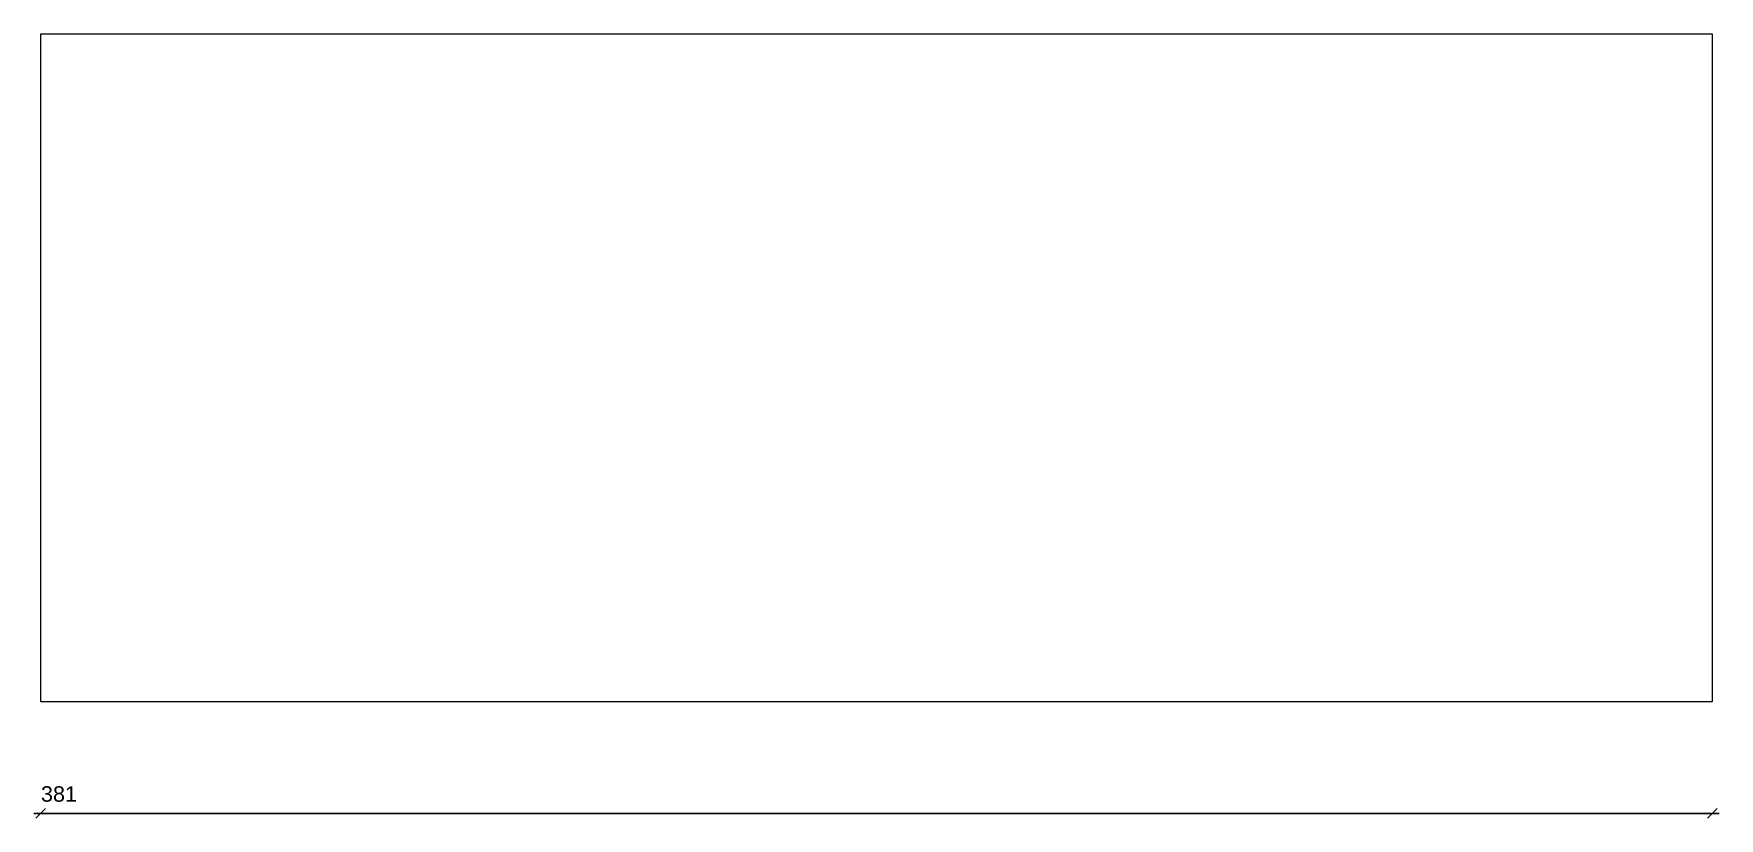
# Model space of a CAD drawing. Header units: millimetres. Extents: x 24 to 408, y 24 to 203.
import ezdxf

# ---------------------------------------------------------------- set-up
doc = ezdxf.new("R2010")
doc.units = ezdxf.units.MM
doc.header["$PDMODE"] = 1
doc.header["$PDSIZE"] = -2
doc.layers.add('Dimension', color=7, linetype='Continuous', lineweight=5)
doc.layers.add('None', color=7, linetype='Continuous', lineweight=5)
doc.styles.add('Arial', font='Arial.ttf')
doc.dimstyles.new('Arch', dxfattribs={"dimtxt": 3.530534, "dimasz": 2.244824, "dimexe": 3.175, "dimexo": 1.5875, "dimgap": 1.5875, "dimtad": 1, "dimtxsty": 'Arial', "dimblk": 'VW_SLASH', "dimblk1": 'VW_SLASH', "dimblk2": 'VW_SLASH', "dimcen": 0, "dimdle": 1.5875, "dimazin": 0, "dimtfac": 1, "dimtix": 1, "dimtmove": 0, "dimatfit": 0, "dimldrblk": 'VW_FILLEDARROW', "dimfxl": 1, "dimfrac": 2, "dimtolj": 1, "dimarcsym": 0})

# ---------------------------------------------------------------- blocks, each defined once
blk = doc.blocks.new('VW_SLASH')
at = {"color": 0, "linetype": 'ByBlock', "lineweight": -2, "transparency": 16777216}
blk.add_line((0.71, 0), (-1, 0), dxfattribs=at)
at = {"color": 0, "linetype": 'Continuous', "lineweight": 20, "transparency": 16777216, "flags": 128}
blk.add_lwpolyline([(0.5, 0.5), (-0.5, -0.5)], dxfattribs=at)
blk = doc.blocks.new('*D1')
at = {"layer": 'Defpoints', "color": 0, "transparency": 33554687}
for p in [(25.4, 50.8), (406.4, 50.8), (25.4, 25.4)]:
    blk.add_point(p, dxfattribs=at)
at = {"layer": 'Dimension', "color": 0, "linetype": 'Continuous', "lineweight": -2, "transparency": 33554687}
blk.add_line((404.16, 25.4), (27.64, 25.4), dxfattribs=at)
at = {"layer": 'Dimension', "color": 0, "lineweight": -2, "xscale": 2.24482421875, "yscale": 2.24482421875, "zscale": 2.24482421875, "rotation": 180}
blk.add_blockref('VW_SLASH', (25.4, 25.4), dxfattribs=at)
at = {"layer": 'Dimension', "color": 0, "lineweight": -2, "xscale": 2.24482421875, "yscale": 2.24482421875, "zscale": 2.24482421875}
blk.add_blockref('VW_SLASH', (406.4, 25.4), dxfattribs=at)
at = {"layer": 'Dimension', "color": 0, "lineweight": 5, "transparency": 33554687, "insert": (29.57, 29.8), "char_height": 3.531, "attachment_point": 5, "style": 'Arial'}
blk.add_mtext('\\A1;381', dxfattribs=at)
blk = doc.blocks.new('VW_FILLEDARROW')
at = {"linetype": 'Continuous', "lineweight": 0, "transparency": 16777216}
blk.add_hatch(color=0, dxfattribs=at).paths.add_polyline_path([(-1.41, 0.38), (0, 0), (-1.41, -0.38)])
at = {"color": 0, "linetype": 'Continuous', "lineweight": 5, "transparency": 16777216, "flags": 128}
blk.add_lwpolyline([(-1.41, 0.38), (0, 0), (-1.41, -0.38)], close=True, dxfattribs=at)

msp = doc.modelspace()

# ---------------------------------------------------------------- wipeouts: each hides what was drawn before it
at = {"color": 255, "linetype": 'Continuous', "lineweight": 5, "transparency": 33554687}
msp.add_wipeout([(25.4, 203.2), (406.4, 203.2), (406.4, 50.8), (25.4, 50.8)], dxfattribs=at).dxf.layer = 'None'

# ---------------------------------------------------------------- next in the draw order: linework, layer by layer
at = {"layer": 'None', "color": 7, "linetype": 'Continuous', "lineweight": 5, "transparency": 33554687, "flags": 128}
msp.add_lwpolyline([(25.4, 203.2), (406.4, 203.2), (406.4, 50.8), (25.4, 50.8)], close=True, dxfattribs=at)

# ---------------------------------------------------------------- next in the draw order: dimensions: what is measured, and where the dimension line sits
at = {"layer": 'Dimension', "color": 7, "linetype": 'Continuous', "lineweight": 5, "transparency": 33554687}
dim = msp.add_linear_dim(base=(25.4, 25.4), p1=(406.4, 50.8), p2=(25.4, 50.8), dimstyle='Arch', override={"dimdec": 0, "dimpost": '<>', "dimtxsty": 'Arial', "dimse1": 1, "dimse2": 1, "dimtix": 0, "dimtmove": 2}, dxfattribs=at)
dim.commit()
dim.dimension.update_dxf_attribs({"geometry": '*D1', "text_midpoint": (29.57, 29.8), "dimtype": 160})

doc.saveas('drawing.dxf')
